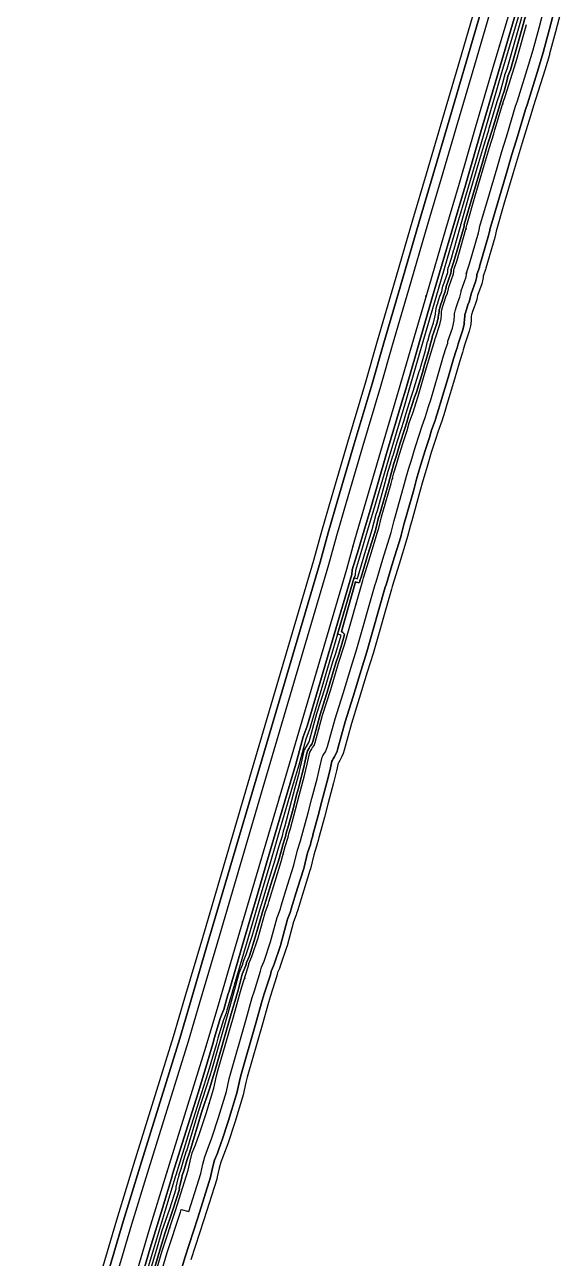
# Model space of a CAD drawing. Header units: inches. Extents: x 87989 to 118156, y 435697 to 451526.
# Drawn here: x 96475 to 96886, y 448636 to 449582 of the extents above; entities that cross this region are included whole.
import ezdxf

# ---------------------------------------------------------------- set-up
doc = ezdxf.new("R2010")
doc.units = ezdxf.units.IN
doc.header["$MEASUREMENT"] = 0
for name, color, linetype, true_color in [('As_waterkering_BWK', 7, 'Continuous', 0x7b8981), ('Beschermingszone_BWK', 7, 'Continuous', 0xcf890d), ('Grens_bebouwingsvrije_zone_BWK', 7, 'Continuous', 0x6789ae), ('Kernzone_BWK', 7, 'Continuous', 0xcb89af), ('Referentiepunten_BWK', 7, 'Continuous', 0x178980)]:
    doc.layers.add(name, color=color, linetype=linetype, true_color=true_color)

msp = doc.modelspace()

# ---------------------------------------------------------------- linework, layer by layer
at = {"layer": 'As_waterkering_BWK'}
for points in [[(96846.7374, 449592.1177), (96833.3675, 449546.8441), (96820.3536, 449502.5431), (96807.9317, 449459.8971), (96797.4594, 449424.5418), (96782.8123, 449374.4841), (96770.3536, 449331.8057), (96761.233, 449300.3525), (96747.5098, 449254.1961), (96734.9943, 449211.4641), (96727.6151, 449186.1692), (96721.4902, 449163.7116), (96672.2796, 448997.1281), (96636.0901, 448874.3278), (96622.4741, 448827.8472), (96613.6024, 448798.0776), (96583.1027, 448700.126), (96570.1642, 448657.6964), (96499.4489, 448417.7537)], [(96570.0678, 448607.1587), (96580.1591, 448641.2196), (96590.1965, 448672.0853), (96599.9361, 448703.1838), (96601.5098, 448710.0729), (96603.1325, 448716.5128), (96605.6186, 448722.6414), (96608.779, 448731.2258), (96613.7741, 448746.5732), (96619.7027, 448765.9009), (96621.771, 448775.4416), (96622.9603, 448780.3571), (96634.6555, 448820.739), (96639.5729, 448838.2922), (96641.2544, 448843.7385), (96645.8943, 448858.3483), (96646.456, 448860.8312), (96646.6162, 448861.6699), (96648.8402, 448866.8921), (96653.6979, 448881.2703), (96658.7411, 448899.764), (96659.2544, 448901.4102), (96661.2736, 448906.8774), (96661.902, 448908.8925), (96666.7432, 448924.7859), (96671.4593, 448939.7833), (96674.3507, 448951.2931), (96676.6104, 448958.4306), (96677.4441, 448962.0577), (96678.3995, 448965.0755), (96682.4789, 448979.7693), (96685.1841, 448990.563), (96689.2715, 449005.8113), (96691.3174, 449014.3941), (96693.3416, 449023.6386), (96694.6612, 449025.7863), (96695.4496, 449027.2868), (96696.5614, 449028.862), (96697.4935, 449031.2014), (96703.1461, 449052.0733), (96709.367, 449071.6359), (96715.4311, 449091.876), (96719.8958, 449105.9223), (96733.9679, 449155.2589), (96734.6277, 449157.3782), (96739.8604, 449174.6136), (96745.8718, 449194.0926), (96745.9537, 449194.4494), (96748.3586, 449204.1061), (96749.4899, 449207.7197), (96755.7022, 449229.653), (96757.9254, 449237.9204), (96759.7571, 449244.4296), (96761.4825, 449249.7154), (96764.6449, 449260.3456), (96767.9641, 449270.4472), (96769.718, 449276.2889), (96772.6791, 449284.3239), (96774.9798, 449291.7479), (96776.5147, 449296.8171), (96782.249, 449316.2027), (96786.4752, 449330.4395), (96788.5296, 449337.1937), (96789.3929, 449339.6782), (96789.5727, 449340.8773), (96789.7135, 449341.4842), (96793.1641, 449351.6831), (96794.1662, 449355.9827), (96794.2844, 449359.6541), (96794.5148, 449361.593), (96794.7105, 449362.9285), (96795.4988, 449365.831), (96796.4672, 449368.6849), (96797.7776, 449372.8105), (96798.9451, 449375.6895), (96799.6547, 449378.9216), (96799.9251, 449380.1868), (96803.5462, 449390.4741), (96803.7706, 449392.3732), (96803.8717, 449393.7863), (96804.1416, 449394.4346), (96806.3788, 449401.1005), (96813.1028, 449424.7036), (96813.696, 449426.8243), (96813.7614, 449427.939), (96820.2611, 449450.2988), (96827.4327, 449474.5065), (96831.1732, 449487.3076), (96834.4449, 449497.8699), (96835.4042, 449500.9658), (96841.7557, 449522.1141), (96843.2046, 449526.4027), (96851.6665, 449553.4408), (96855.1538, 449565.0537), (96859.6021, 449581.8135)]]:
    msp.add_lwpolyline(points, dxfattribs=at)
at = {"layer": 'Beschermingszone_BWK'}
for points in [[(96474.5094, 448425.1038), (96545.2598, 448665.1633), (96558.2558, 448707.7827), (96588.7308, 448805.6555), (96597.5398, 448835.2146), (96611.1446, 448881.6573), (96647.3425, 449004.486), (96696.4782, 449170.816), (96702.5934, 449193.2305), (96710.0386, 449218.7588), (96722.573, 449261.5549), (96736.2865, 449307.6779), (96745.3888, 449339.0692), (96757.8563, 449381.7777), (96772.5179, 449431.8847), (96782.9857, 449467.2247), (96795.3993, 449509.8427), (96808.4268, 449554.19), (96821.8627, 449599.6811)], [(96826.6463, 449598.2266), (96813.2231, 449552.7773), (96800.1982, 449508.4389), (96787.7831, 449465.8155), (96777.3143, 449430.4726), (96762.6555, 449380.3751), (96750.1897, 449337.6723), (96741.0839, 449306.2692), (96727.3685, 449260.1398), (96714.8378, 449217.356), (96707.4053, 449191.8726), (96701.2882, 449169.4497), (96652.1381, 449003.071), (96615.9418, 448880.2478), (96602.3349, 448833.7978), (96593.5138, 448804.1982), (96563.034, 448706.3102), (96550.0491, 448663.7273), (96479.3054, 448423.6903)], [(96565.752, 448608.4355), (96575.8516, 448642.5234), (96579.8262, 448655.9238), (96579.8613, 448656.0313), (96585.9063, 448673.4434), (96585.9297, 448673.5156), (96590.7129, 448688.7891), (96590.6719, 448689.2363), (96590.668, 448689.6426), (96590.7305, 448690.043), (96592.3438, 448696.7441), (96592.4121, 448696.9766), (96592.7871, 448698.0605), (96592.9785, 448699.3262), (96593.0742, 448699.7285), (96594.5215, 448704.1465), (96594.543, 448704.2168), (96596.6211, 448711.248), (96596.6484, 448711.332), (96598.832, 448717.8516), (96598.8555, 448717.9297), (96607.8613, 448748.0586), (96607.8828, 448748.123), (96614.1152, 448767.0664), (96616.8867, 448775.8125), (96618.1133, 448779.791), (96630.084, 448821.8223), (96635.9102, 448841.8984), (96635.9277, 448841.9668), (96639.082, 448854.1172), (96639.1797, 448854.4141), (96641.8262, 448861.0625), (96641.9961, 448861.5098), (96642.0488, 448861.7441), (96642.1953, 448862.5137), (96642.2422, 448862.709), (96642.3262, 448863.0176), (96642.4121, 448863.2715), (96642.4512, 448863.3711), (96642.4766, 448863.4336), (96644.623, 448868.4727), (96649.0508, 448882.4941), (96654.418, 448901.0098), (96654.4395, 448901.0859), (96654.959, 448902.75), (96657.3145, 448910.3066), (96662.1582, 448926.2051), (96666.8359, 448941.082), (96666.8594, 448941.1582), (96669.8613, 448951.8926), (96669.8789, 448951.957), (96669.9863, 448952.3887), (96670.0059, 448952.4629), (96670.0391, 448952.5781), (96670.0605, 448952.6523), (96672.2656, 448959.6152), (96673.0586, 448963.0664), (96673.082, 448963.1641), (96673.125, 448963.3184), (96673.1543, 448963.416), (96674.084, 448966.3496), (96678.127, 448980.918), (96680.8281, 448991.6934), (96682.1563, 448996.6465), (96685.0879, 449007.6641), (96686.5488, 449013.7969), (96686.9297, 449015.3965), (96688.9453, 449024.6016), (96689, 449024.8047), (96689.0977, 449025.123), (96689.2539, 449025.5117), (96689.4063, 449025.8105), (96689.5078, 449025.9941), (96690.748, 449028.0137), (96691.4668, 449029.3789), (96691.5273, 449029.4961), (96691.6973, 449029.7754), (96691.7734, 449029.8809), (96692.5781, 449031.0215), (96693.2168, 449032.627), (96698.8105, 449053.2754), (96698.8496, 449053.4102), (96705.0645, 449072.9551), (96710.916, 449092.9727), (96710.9512, 449093.082), (96712.9414, 449098.8965), (96715.584, 449107.2148), (96717.3477, 449113.3945), (96714.7188, 449114.2852), (96715.4284, 449116.7174), (96727.4864, 449157.5352), (96729.7168, 449156.7422), (96730.3262, 449158.7012), (96735.5566, 449175.9316), (96741.5234, 449195.2617), (96741.5781, 449195.498), (96743.9922, 449205.1934), (96744.0117, 449205.2656), (96744.043, 449205.3789), (96744.0645, 449205.4512), (96745.1758, 449209.0039), (96751.2695, 449230.5156), (96753.5859, 449239.1152), (96755.4336, 449245.6738), (96755.4668, 449245.7832), (96757.1758, 449251.0234), (96757.1953, 449251.0859), (96760.3398, 449261.6543), (96760.3633, 449261.7285), (96763.6699, 449271.7969), (96765.4082, 449277.582), (96767.041, 449283.0234), (96771.2637, 449296.6484), (96771.3223, 449296.8184), (96772.7637, 449300.5078), (96777.3633, 449315.5469), (96777.9336, 449317.4805), (96778.5586, 449319.582), (96782.0234, 449331.6523), (96782.0469, 449331.7461), (96783.7246, 449338.5645), (96783.791, 449338.7891), (96784.6426, 449341.7168), (96784.6797, 449341.9121), (96784.8711, 449342.7344), (96784.9375, 449342.9707), (96788.3496, 449353.0547), (96789.3359, 449357.2832), (96789.7461, 449359.5977), (96789.8164, 449360.1855), (96790.0508, 449362.1563), (96790.0605, 449362.2305), (96790.2578, 449363.5801), (96790.2754, 449363.6992), (96790.3359, 449363.9922), (96790.3672, 449364.1074), (96791.1016, 449366.791), (96791.1563, 449367.0098), (96791.2402, 449367.2754), (96792.1914, 449370.0898), (96793.4883, 449374.1719), (96793.5117, 449374.2461), (96793.5781, 449374.4297), (96793.6074, 449374.502), (96794.6309, 449377.0273), (96795.2559, 449379.875), (96795.5234, 449381.127), (96795.5508, 449381.252), (96795.6387, 449381.5605), (96795.6797, 449381.6816), (96799.1367, 449391.498), (96799.2891, 449392.7988), (96799.3828, 449394.1074), (96799.4063, 449394.3086), (96799.4551, 449394.627), (96799.5469, 449395.0195), (96799.6465, 449395.3262), (96799.7168, 449395.5156), (96799.9258, 449396.0176), (96802.0762, 449402.4258), (96803.9629, 449409.2188), (96804.0234, 449409.4062), (96804.1328, 449409.6406), (96808.7715, 449425.9258), (96809.2324, 449427.5703), (96809.2695, 449428.1992), (96809.2813, 449428.4336), (96809.3164, 449428.7266), (96809.377, 449428.9902), (96815.9434, 449451.5664), (96823.1152, 449475.7773), (96826.8633, 449488.6035), (96830.1465, 449499.2012), (96830.623, 449500.7402), (96831.1094, 449502.3086), (96837.457, 449523.4473), (96837.4863, 449523.5371), (96838.9258, 449527.7949), (96840.0313, 449531.3281), (96842.3164, 449539.8555), (96842.3398, 449539.9512), (96842.9492, 449542.6562), (96843.0547, 449543.0039), (96844.916, 449547.8437), (96859.1113, 449597.9766)], [(96861.5176, 449597.2949), (96847.291, 449547.0527), (96845.3887, 449542.1055), (96844.7559, 449539.3047), (96842.4316, 449530.6309), (96841.3027, 449527.0215), (96839.8516, 449522.7246), (96833.5, 449501.5801), (96833.0117, 449500), (96832.5352, 449498.4609), (96829.2578, 449487.8848), (96825.5137, 449475.0703), (96818.3418, 449450.8613), (96811.7773, 449428.293), (96811.7656, 449428.0566), (96811.7129, 449427.1563), (96811.1777, 449425.2461), (96806.457, 449408.6719), (96806.373, 449408.5508), (96804.4688, 449401.6934), (96802.2676, 449395.1387), (96802.0254, 449394.5547), (96801.9258, 449394.248), (96801.877, 449393.9297), (96801.7793, 449392.5625), (96801.5859, 449390.9297), (96798.0391, 449380.8516), (96797.9961, 449380.7305), (96797.9688, 449380.6055), (96797.6992, 449379.3457), (96797.0273, 449376.2832), (96795.9238, 449373.5625), (96795.8945, 449373.4902), (96795.8711, 449373.416), (96794.5664, 449369.3086), (96793.6055, 449366.4746), (96793.5762, 449366.3848), (96792.7813, 449363.4531), (96792.748, 449363.3379), (96792.7324, 449363.2188), (96792.5332, 449361.8555), (96792.2988, 449359.8906), (96792.2207, 449359.2305), (96791.7852, 449356.7793), (96790.7578, 449352.3691), (96787.3066, 449342.1699), (96787.1152, 449341.3457), (96786.1523, 449337.9688), (96784.4512, 449331.0547), (96780.959, 449318.8828), (96780.332, 449316.7715), (96779.7559, 449314.8262), (96775.127, 449299.6875), (96773.6523, 449295.9082), (96769.4336, 449282.2949), (96767.8027, 449276.8633), (96766.0566, 449271.0469), (96762.7363, 449260.9434), (96759.5723, 449250.3105), (96757.8496, 449245.0313), (96757.832, 449244.9707), (96755.9961, 449238.4512), (96753.6777, 449229.8496), (96747.5723, 449208.291), (96746.4492, 449204.7031), (96746.418, 449204.5898), (96744.0078, 449194.9141), (96743.9395, 449194.6113), (96737.9473, 449175.1992), (96732.7168, 449157.9668), (96732.0449, 449155.8066), (96731.4629, 449153.9414), (96731.0156, 449153.6367), (96730.1172, 449153.6992), (96728.8301, 449154.1426), (96728.5039, 449154.332), (96717.6621, 449116.3203), (96717.7617, 449116.293), (96718.75, 449115.5508), (96719.7383, 449114.502), (96720.0664, 449113.8145), (96717.9805, 449106.5), (96715.3145, 449098.1133), (96713.3164, 449092.2715), (96707.4551, 449072.2266), (96701.2402, 449052.6797), (96701.2148, 449052.5957), (96695.5938, 449031.8359), (96694.791, 449029.8223), (96693.8164, 449028.4395), (96693.7402, 449028.332), (96693.6797, 449028.2168), (96692.9219, 449026.7754), (96691.6367, 449024.6855), (96691.4863, 449024.3867), (96691.3887, 449024.0664), (96689.3672, 449014.8398), (96688.9805, 449013.2188), (96687.3379, 449006.3301), (96687.3242, 449006.2754), (96684.6055, 448996.1289), (96683.248, 448991.0645), (96680.5449, 448980.2793), (96676.4805, 448965.6406), (96675.5371, 448962.6621), (96675.4941, 448962.5059), (96674.6797, 448958.957), (96672.4434, 448951.8965), (96672.4102, 448951.7813), (96672.2852, 448951.2832), (96669.2441, 448940.4082), (96664.5469, 448925.4668), (96659.7031, 448909.5703), (96657.3457, 448902.0059), (96656.832, 448900.3594), (96656.8164, 448900.3066), (96651.4434, 448881.7695), (96646.9707, 448867.6055), (96644.7754, 448862.4531), (96644.7363, 448862.3535), (96644.6523, 448862.0449), (96644.4961, 448861.2363), (96644.3965, 448860.7871), (96644.1582, 448860.1582), (96641.502, 448853.4883), (96638.3301, 448841.2715), (96632.4863, 448821.1309), (96620.5117, 448779.0801), (96619.2734, 448775.0664), (96616.4941, 448766.2988), (96610.2578, 448747.3418), (96601.2266, 448717.1367), (96599.0195, 448710.5391), (96596.9199, 448703.4375), (96595.4492, 448698.9512), (96595.2246, 448697.459), (96594.7734, 448696.1582), (96593.1621, 448689.459), (96593.2461, 448688.5156), (96588.293, 448672.6953), (96582.2227, 448655.2129), (96578.25, 448641.8125), (96568.1504, 448607.7266)], [(96587.3284, 448602.0526), (96597.3502, 448635.8788), (96607.344, 448666.6121), (96617.1134, 448697.8042), (96617.4841, 448699.1752), (96619.0132, 448705.8691), (96620.2818, 448710.9038), (96622.4043, 448716.1489), (96625.6706, 448725.0069), (96625.8953, 448725.655), (96630.9365, 448741.1485), (96636.9113, 448760.6223), (96637.2941, 448762.0874), (96639.3168, 448771.4177), (96640.3613, 448775.7347), (96651.9666, 448815.8076), (96656.8417, 448833.2084), (96658.4317, 448838.3593), (96663.0499, 448852.9), (96663.4505, 448854.3763), (96663.8768, 448856.2605), (96665.4009, 448859.8393), (96665.8933, 448861.1307), (96670.7509, 448875.509), (96671.0637, 448876.5347), (96676.0215, 448894.7152), (96676.3002, 448895.6089), (96678.1588, 448900.6413), (96678.4574, 448901.5187), (96679.1033, 448903.5907), (96683.9381, 448919.4636), (96688.6303, 448934.3837), (96688.9168, 448935.3977), (96691.6756, 448946.3793), (96693.7709, 448952.9976), (96694.153, 448954.3985), (96694.8239, 448957.3175), (96695.56, 448959.6425), (96695.7436, 448960.2604), (96699.8809, 448975.1738), (96702.6083, 448986.0444), (96706.7193, 449001.3941), (96708.8638, 449010.3821), (96710.2859, 449016.8698), (96710.7158, 449017.6427), (96711.2671, 449018.4821), (96712.1499, 449019.862), (96713.2831, 449022.1999), (96714.2152, 449024.5393), (96714.8676, 449026.496), (96720.4181, 449046.9908), (96726.5652, 449066.3255), (96732.6308, 449086.5664), (96737.1277, 449100.7274), (96751.2185, 449150.1145), (96751.8328, 449152.0885), (96757.0721, 449169.3451), (96763.0714, 449188.7847), (96763.4376, 449190.1618), (96765.696, 449199.238), (96766.7382, 449202.5782), (96773.0528, 449224.8632), (96775.2807, 449233.1452), (96776.9836, 449239.1967), (96778.6645, 449244.3564), (96781.8249, 449254.9687), (96785.1343, 449265.0498), (96786.7988, 449270.5835), (96789.5687, 449278.0997), (96789.8724, 449278.9957), (96792.1902, 449286.4756), (96793.7588, 449291.656), (96799.5072, 449311.0886), (96803.7136, 449325.2594), (96805.6481, 449331.6186), (96806.3957, 449333.7703), (96807.153, 449336.7583), (96810.2147, 449345.9143), (96810.6944, 449347.5976), (96811.6964, 449351.8972), (96811.8927, 449352.857), (96812.1569, 449355.4036), (96812.2501, 449358.2998), (96812.362, 449359.2385), (96812.7234, 449360.575), (96813.5676, 449363.0684), (96814.7212, 449366.6946), (96815.6258, 449368.9253), (96816.5264, 449371.8298), (96817.2599, 449375.173), (96820.525, 449384.4976), (96821.2727, 449387.3484), (96821.4217, 449388.3614), (96821.6021, 449389.8871), (96823.4433, 449395.3733), (96823.69, 449396.1689), (96830.4257, 449419.8134), (96831.0306, 449421.9753), (96831.4225, 449423.6986), (96831.5228, 449424.5553), (96837.5326, 449445.2302), (96844.7007, 449469.4257), (96848.4101, 449482.12), (96851.6387, 449492.5432), (96852.6206, 449495.7134), (96858.9068, 449516.643), (96860.3203, 449520.8339), (96868.8754, 449548.1643), (96872.4723, 449560.1565), (96877.0175, 449577.2639), (96880.7899, 449591.9377)], [(96885.6069, 449590.5934), (96881.8551, 449576.0002), (96877.3841, 449559.1535), (96877.182, 449558.4388), (96873.6557, 449546.6985), (96865.0747, 449519.287), (96863.671, 449515.1233), (96857.403, 449494.2544), (96856.4148, 449491.0636), (96853.1981, 449480.679), (96849.4974, 449468.0144), (96842.3303, 449443.8222), (96836.3864, 449423.1707), (96835.8457, 449420.6284), (96835.2376, 449418.455), (96828.4987, 449394.7991), (96828.1835, 449393.7824), (96826.5068, 449388.7866), (96826.3872, 449387.7746), (96826.1967, 449386.4802), (96825.2414, 449382.8375), (96822.1076, 449373.9345), (96821.4101, 449370.7577), (96820.2593, 449367.0464), (96819.4278, 449364.9958), (96818.3178, 449361.5083), (96817.508, 449359.115), (96817.2624, 449358.1075), (96817.1543, 449355.2427), (96816.8168, 449351.9888), (96816.5659, 449350.7623), (96815.5639, 449346.4627), (96814.9509, 449344.3118), (96812.0488, 449335.717), (96811.1187, 449332.1292), (96810.4032, 449330.07), (96808.5021, 449323.8204), (96804.3011, 449309.668), (96798.5489, 449290.2224), (96796.9709, 449285.011), (96794.6483, 449277.5156), (96794.2602, 449276.3707), (96791.5434, 449268.9986), (96789.9037, 449263.5505), (96786.5972, 449253.4751), (96783.4374, 449242.8678), (96781.7688, 449237.7431), (96780.1016, 449231.8187), (96777.8724, 449223.5327), (96771.5294, 449201.15), (96770.512, 449197.8858), (96768.3057, 449189.0204), (96767.849, 449187.3102), (96761.8531, 449167.8816), (96756.612, 449150.6192), (96756.0103, 449148.6855), (96741.9144, 449099.2844), (96737.4085, 449085.0915), (96731.3425, 449064.8504), (96725.2158, 449045.579), (96719.6937, 449025.189), (96718.8601, 449022.6887), (96717.9281, 449020.3493), (96716.48, 449017.362), (96715.352, 449015.5988), (96715.0471, 449015.1371), (96713.7378, 449009.2677), (96711.5659, 449000.1672), (96707.4484, 448984.7893), (96704.7148, 448973.8972), (96700.5613, 448958.9229), (96700.3268, 448958.1333), (96699.6517, 448956.0008), (96699.026, 448953.2785), (96698.5377, 448951.4884), (96696.4881, 448945.0144), (96693.7662, 448934.1794), (96693.4, 448932.8838), (96688.7145, 448917.9852), (96683.8815, 448902.118), (96683.2307, 448900.0302), (96682.8492, 448898.9091), (96680.9284, 448893.6551), (96675.8876, 448875.2192), (96675.4879, 448873.9086), (96670.6302, 448859.5303), (96670.0011, 448857.8802), (96668.6539, 448854.7168), (96668.3273, 448853.273), (96667.8153, 448851.3865), (96663.2032, 448836.865), (96661.6386, 448831.7963), (96656.7752, 448814.4377), (96645.1949, 448774.4507), (96644.1906, 448770.3), (96642.1806, 448761.0281), (96641.6915, 448759.156), (96635.7039, 448739.6417), (96630.6498, 448724.1076), (96630.3627, 448723.2795), (96627.2023, 448714.6951), (96626.9317, 448713.9957), (96625.0455, 448709.3457), (96623.8752, 448704.7014), (96622.3585, 448698.0617), (96621.8849, 448696.3098), (96612.1071, 448665.0918), (96602.1255, 448634.3952)]]:
    msp.add_lwpolyline(points, dxfattribs=at)
for points in [[(96561.5977, 448611.7871, 0), (96570.9414, 448643.2656, 0), (96580.1914, 448674.0547, 0), (96587.7168, 448698.623, 0), (96588.0723, 448699.9531, 0), (96598.4102, 448733.1816, 0), (96607.6445, 448762.3984, 0), (96612.8965, 448779.2129, 0), (96619.0293, 448799.9512, 0), (96620.2988, 448804.9609, 0), (96624.623, 448819.3457, 0), (96626.7148, 448824.5742, 0), (96627.2695, 448826.4297, 0), (96630.5176, 448837.5195, 0), (96631.5957, 448841.207, 0), (96631.6309, 448841.3223, 0), (96632.6348, 448844.7461, 0), (96632.9004, 448845.7129, 0), (96643.2656, 448881.166, 0), (96652.9102, 448913.7109, 0), (96660.2051, 448938.4688, 0), (96670.0488, 448972.2441, 0), (96678.2324, 449000, 0), (96682.5801, 449014.4375, 0), (96688.334, 449035.4453, 0), (96691.207, 449043.5488, 0), (96725.6289, 449160.0723, 0), (96725.9141, 449163.4688, 0), (96730.6699, 449179.1973, 0), (96735.0547, 449193.8164, 0), (96739.793, 449210.0605, 0), (96752.3047, 449252.7813, 0), (96763.7402, 449291.2422, 0), (96766.9375, 449302.0703, 0), (96775.1543, 449330.4082, 0), (96787.6113, 449373.082, 0), (96802.2559, 449423.1289, 0), (96812.7285, 449458.4883, 0), (96825.1523, 449501.1387, 0), (96838.1641, 449545.4316, 0), (96851.5215, 449590.6641, 0)], [(96853.9141, 449589.9355, 0), (96840.5625, 449544.7246, 0), (96827.5527, 449500.4375, 0), (96815.127, 449457.7832, 0), (96804.6543, 449422.4238, 0), (96790.0117, 449372.3809, 0), (96777.5547, 449329.7109, 0), (96769.3359, 449301.3691, 0), (96766.1387, 449290.5332, 0), (96754.7031, 449252.0742, 0), (96742.1934, 449209.3594, 0), (96737.4512, 449193.1074, 0), (96733.0625, 449178.4766, 0), (96728.3828, 449162.998, 0), (96728.1191, 449159.8633, 0), (96728.0898, 449159.6387, 0), (96728.0254, 449159.3633, 0), (96727.4864, 449157.5352, 0), (96715.4284, 449116.7174, 0), (96714.7188, 449114.2852, 0), (96693.6035, 449042.8398, 0), (96693.5625, 449042.7148, 0), (96690.4004, 449033.7891, 0), (96684.9746, 449013.7168, 0), (96680.627, 448999.2852, 0), (96672.4473, 448971.541, 0), (96662.6035, 448937.7656, 0), (96655.3066, 448913.0039, 0), (96645.6641, 448880.4609, 0), (96635.3066, 448845.0293, 0), (96635.0391, 448844.0625, 0), (96634.0254, 448840.5996, 0), (96633.9902, 448840.4863, 0), (96632.918, 448836.8184, 0), (96629.666, 448825.7227, 0), (96629.1113, 448823.8594, 0), (96629.0371, 448823.6445, 0), (96626.9844, 448818.5195, 0), (96622.707, 448804.293, 0), (96621.4531, 448799.3379, 0), (96621.4277, 448799.2422, 0), (96615.2891, 448778.4844, 0), (96610.0293, 448761.6484, 0), (96600.7969, 448732.4336, 0), (96590.4746, 448699.2578, 0), (96590.1328, 448697.9766, 0), (96590.1074, 448697.8906, 0), (96582.584, 448673.3281, 0), (96573.3359, 448642.5488, 0), (96563.9883, 448611.0586, 0)]]:
    msp.add_polyline3d(points, dxfattribs=at)
at = {"layer": 'Grens_bebouwingsvrije_zone_BWK'}
for points in [[(96486.0199, 448421.7114), (96556.7539, 448661.7171), (96569.7235, 448704.2489), (96600.1845, 448802.0763), (96609.0479, 448831.8145), (96622.6579, 448878.2745), (96658.8519, 449001.0901), (96708.0222, 449167.537), (96714.1408, 449189.9717), (96721.5566, 449215.392), (96734.0822, 449258.1585), (96747.8001, 449304.297), (96756.911, 449335.7168), (96769.3745, 449378.4114), (96784.0293, 449428.4957), (96794.4992, 449463.8427), (96806.9166, 449506.4737), (96819.9379, 449550.7996), (96833.3424, 449596.1906)], [(96573.9035, 448606.024), (96583.9793, 448640.0327), (96594.0072, 448670.869), (96594.6313, 448672.8618), (96600.5104, 448671.5581), (96609.597, 448700.5719), (96611.2339, 448707.7374), (96612.6599, 448713.3967), (96614.9465, 448719.0335), (96618.2291, 448727.9497), (96623.3095, 448743.5593), (96629.3865, 448763.3709), (96631.5186, 448773.2061), (96632.6275, 448777.7891), (96644.273, 448817.9993), (96649.1667, 448835.4679), (96650.7975, 448840.75), (96655.5539, 448855.7268), (96656.2467, 448858.7891), (96656.2372, 448858.7392), (96658.1911, 448863.3273), (96663.2672, 448878.3519), (96668.3413, 448896.9591), (96668.7243, 448898.1873), (96670.7435, 448903.6545), (96671.4584, 448905.947), (96676.2961, 448921.829), (96681.0866, 448937.0628), (96683.9757, 448948.5632), (96686.2659, 448955.7971), (96687.0996, 448959.4243), (96687.9872, 448962.2279), (96692.1482, 448977.2158), (96694.8642, 448988.0527), (96698.9666, 449003.3568), (96701.0662, 449012.165), (96702.748, 449019.8458), (96703.3574, 449020.8376), (96703.9974, 449022.0556), (96705.4134, 449024.0618), (96706.9957, 449028.0334), (96712.7416, 449049.2497), (96718.9222, 449068.6855), (96724.9865, 449088.9262), (96729.4712, 449103.0356), (96743.5516, 449152.4009), (96744.1862, 449154.4395), (96749.4225, 449171.6866), (96755.5357, 449191.4956), (96755.6795, 449192.1219), (96757.9905, 449201.4016), (96759.074, 449204.8627), (96765.3418, 449226.9919), (96767.5672, 449235.2675), (96769.3274, 449241.5224), (96771.0297, 449246.7377), (96774.1894, 449257.3584), (96777.5047, 449267.4481), (96779.2073, 449273.1192), (96782.1531, 449281.1127), (96784.5412, 449288.8188), (96786.0949, 449293.9498), (96791.8369, 449313.3615), (96796.0522, 449327.5616), (96798.0398, 449334.0964), (96799.1443, 449337.275), (96799.3815, 449338.8571), (96802.7927, 449348.9393), (96804.1292, 449354.6743), (96804.2653, 449358.9017), (96804.4289, 449360.2777), (96804.518, 449360.8857), (96805.068, 449362.911), (96805.9684, 449365.5643), (96807.1907, 449369.4128), (96808.5307, 449372.7172), (96809.428, 449376.8044), (96809.5704, 449377.4705), (96813.3469, 449388.1995), (96813.7286, 449391.4292), (96813.7299, 449391.4475), (96813.3736, 449390.5914), (96813.6219, 449391.2528), (96815.9327, 449398.1382), (96822.7267, 449421.9868), (96823.6159, 449425.1655), (96823.6783, 449426.2291), (96829.8564, 449447.4829), (96837.0261, 449471.6838), (96840.7493, 449484.4256), (96843.9972, 449494.911), (96844.9691, 449498.0477), (96851.2841, 449519.0746), (96852.7145, 449523.3085), (96861.2273, 449550.5093), (96864.7777, 449562.3323), (96869.2775, 449579.2859), (96873.0828, 449594.0886)]]:
    msp.add_lwpolyline(points, dxfattribs=at)
at = {"layer": 'Kernzone_BWK'}
for points in [[(96479.3047, 448423.6914), (96550.0488, 448663.7266), (96563.0332, 448706.3086), (96593.5137, 448804.1992), (96602.334, 448833.7969), (96615.9414, 448880.2461), (96652.1387, 449003.0703), (96701.2891, 449169.4492), (96707.4063, 449191.8711), (96714.8379, 449217.3555), (96727.3691, 449260.1406), (96741.084, 449306.2695), (96750.1895, 449337.6719), (96762.6563, 449380.375), (96777.3145, 449430.4727), (96787.7832, 449465.8164), (96800.1973, 449508.4375), (96813.2227, 449552.7773), (96826.6465, 449598.2266)], [(96851.5215, 449590.6641), (96838.1641, 449545.4297), (96825.1523, 449501.1406), (96812.7285, 449458.4883), (96802.2559, 449423.1289), (96787.6113, 449373.082), (96775.1543, 449330.4102), (96766.9375, 449302.0703), (96763.7402, 449291.2422), (96752.3047, 449252.7813), (96739.793, 449210.0625), (96735.0547, 449193.8164), (96730.6699, 449179.1992), (96725.9141, 449163.4688), (96725.6289, 449160.0703), (96691.207, 449043.5508), (96688.334, 449035.4453), (96682.5801, 449014.4375), (96678.2324, 449000), (96670.0488, 448972.2461), (96660.2051, 448938.4688), (96652.9102, 448913.7109), (96643.2656, 448881.1641), (96632.9004, 448845.7109), (96632.6348, 448844.7461), (96631.6309, 448841.3242), (96631.5957, 448841.207), (96630.5176, 448837.5195), (96627.2695, 448826.4297), (96626.7148, 448824.5742), (96624.623, 448819.3477), (96620.2988, 448804.9609), (96619.0293, 448799.9492), (96612.8965, 448779.2109), (96607.6445, 448762.3984), (96598.4102, 448733.1797), (96588.0723, 448699.9531), (96587.7168, 448698.6211), (96580.1914, 448674.0547), (96570.9414, 448643.2656), (96561.5977, 448611.7852)], [(96568.15, 448607.726), (96578.2493, 448641.8129), (96582.2232, 448655.2121), (96588.2921, 448672.6962), (96593.2465, 448688.5158), (96593.162, 448689.459), (96594.774, 448696.159), (96595.224, 448697.459), (96595.45, 448698.951), (96596.9195, 448703.4381), (96599.0189, 448710.5393), (96601.227, 448717.136), (96610.2573, 448747.3417), (96616.4939, 448766.2987), (96619.2726, 448775.067), (96620.511, 448779.08), (96632.4869, 448821.1318), (96638.33, 448841.271), (96641.5023, 448853.4884), (96644.1575, 448860.1573), (96644.3959, 448860.7878), (96644.497, 448861.2363), (96644.6517, 448862.0451), (96644.7368, 448862.3539), (96644.7761, 448862.4535), (96646.97, 448867.605), (96651.4439, 448881.7694), (96656.8164, 448900.3076), (96656.8317, 448900.3594), (96657.3451, 448902.0056), (96659.704, 448909.57), (96664.546, 448925.466), (96669.245, 448940.409), (96672.2861, 448951.2831), (96672.411, 448951.7804), (96672.444, 448951.8968), (96674.6793, 448958.9573), (96675.4949, 448962.5057), (96675.5374, 448962.6614), (96676.4808, 448965.6416), (96680.5451, 448980.28), (96683.2482, 448991.065), (96684.6054, 448996.128), (96687.3249, 449006.2753), (96687.3383, 449006.3294), (96688.981, 449013.218), (96689.3676, 449014.8399), (96691.3879, 449024.0664), (96691.4867, 449024.3866), (96691.6376, 449024.6857), (96692.922, 449026.776), (96693.679, 449028.217), (96693.74, 449028.333), (96693.8156, 449028.4401), (96694.791, 449029.822), (96695.593, 449031.835), (96701.2157, 449052.5961), (96701.2402, 449052.6794), (96707.456, 449072.226), (96713.3165, 449092.272), (96715.3151, 449098.1125), (96717.9807, 449106.4996), (96720.0673, 449113.8139), (96719.7384, 449114.5016), (96718.7504, 449115.5514), (96717.7624, 449116.2924), (96717.6622, 449116.3203), (96728.5042, 449154.3322), (96728.831, 449154.142), (96730.117, 449153.699), (96731.015, 449153.637), (96731.463, 449153.941), (96732.0446, 449155.8076), (96732.716, 449157.966), (96737.948, 449175.199), (96743.939, 449194.612), (96744.0087, 449194.9149), (96746.4179, 449204.5894), (96746.4499, 449204.7036), (96747.573, 449208.291), (96753.6787, 449229.8488), (96755.997, 449238.451), (96757.8318, 449244.9713), (96757.8499, 449245.0304), (96759.573, 449250.311), (96762.7364, 449260.9429), (96766.056, 449271.047), (96767.8025, 449276.864), (96769.433, 449282.295), (96773.652, 449295.909), (96775.1273, 449299.6871), (96779.7564, 449314.8271), (96780.3314, 449316.7709), (96780.9581, 449318.8821), (96784.4514, 449331.0556), (96786.152, 449337.968), (96787.115, 449341.346), (96787.306, 449342.169), (96790.757, 449352.369), (96791.785, 449356.78), (96792.22, 449359.231), (96792.2983, 449359.8901), (96792.5323, 449361.856), (96792.7316, 449363.2184), (96792.749, 449363.337), (96792.7804, 449363.4527), (96793.5769, 449366.3851), (96793.6049, 449366.4737), (96794.567, 449369.309), (96795.8715, 449373.4159), (96795.895, 449373.49), (96795.9242, 449373.562), (96797.028, 449376.284), (96797.7, 449379.345), (96797.9692, 449380.6048), (96797.996, 449380.73), (96798.0385, 449380.8508), (96801.586, 449390.929), (96801.779, 449392.562), (96801.8768, 449393.9289), (96801.9257, 449394.2479), (96802.0253, 449394.5549), (96802.268, 449395.138), (96804.468, 449401.693), (96806.3723, 449408.5507), (96806.4561, 449408.6717), (96811.178, 449425.247), (96811.712, 449427.156), (96811.7647, 449428.0562), (96811.778, 449428.293), (96818.342, 449450.862), (96825.514, 449475.071), (96829.2581, 449487.884), (96832.5345, 449498.4617), (96833.0111, 449500), (96833.5005, 449501.5802), (96839.8516, 449522.7251), (96841.3026, 449527.0215), (96842.4326, 449530.6312), (96844.755, 449539.304), (96845.388, 449542.106), (96847.291, 449547.053), (96861.5171, 449597.2951)], [(96880.7899, 449591.9377), (96877.0175, 449577.2639), (96872.4723, 449560.1565), (96868.8754, 449548.1643), (96860.3203, 449520.8339), (96858.9068, 449516.643), (96852.6206, 449495.7134), (96851.6387, 449492.5432), (96848.4101, 449482.12), (96844.7007, 449469.4257), (96837.5326, 449445.2302), (96831.5228, 449424.5553), (96831.4225, 449423.6986), (96831.0306, 449421.9753), (96830.4257, 449419.8134), (96823.69, 449396.1689), (96823.4433, 449395.3733), (96821.6021, 449389.8871), (96821.4217, 449388.3614), (96821.2727, 449387.3484), (96820.525, 449384.4976), (96817.2599, 449375.173), (96816.5264, 449371.8298), (96815.6258, 449368.9253), (96814.7212, 449366.6946), (96813.5676, 449363.0684), (96812.7234, 449360.575), (96812.362, 449359.2385), (96812.2501, 449358.2998), (96812.1569, 449355.4036), (96811.8927, 449352.857), (96811.6964, 449351.8972), (96810.6944, 449347.5976), (96810.2147, 449345.9143), (96807.153, 449336.7583), (96806.3957, 449333.7703), (96805.6481, 449331.6186), (96803.7136, 449325.2594), (96799.5072, 449311.0886), (96793.7588, 449291.656), (96792.1902, 449286.4756), (96789.8724, 449278.9957), (96789.5687, 449278.0997), (96786.7988, 449270.5835), (96785.1343, 449265.0498), (96781.8249, 449254.9687), (96778.6645, 449244.3564), (96776.9836, 449239.1967), (96775.2807, 449233.1452), (96773.0528, 449224.8632), (96766.7382, 449202.5782), (96765.696, 449199.238), (96763.4376, 449190.1618), (96763.0714, 449188.7847), (96757.0721, 449169.3451), (96751.8328, 449152.0885), (96751.2185, 449150.1145), (96737.1277, 449100.7274), (96732.6308, 449086.5664), (96726.5652, 449066.3255), (96720.4181, 449046.9908), (96714.8676, 449026.496), (96714.2152, 449024.5393), (96713.2831, 449022.1999), (96712.1499, 449019.862), (96711.2671, 449018.4821), (96710.7158, 449017.6427), (96710.2859, 449016.8698), (96708.8638, 449010.3821), (96706.7193, 449001.3941), (96702.6083, 448986.0444), (96699.8809, 448975.1738), (96695.7436, 448960.2604), (96695.56, 448959.6425), (96694.8239, 448957.3175), (96694.153, 448954.3985), (96693.7709, 448952.9976), (96691.6756, 448946.3793), (96688.9168, 448935.3977), (96688.6303, 448934.3837), (96683.9381, 448919.4636), (96679.1033, 448903.5907), (96678.4574, 448901.5187), (96678.1588, 448900.6413), (96676.3002, 448895.6089), (96676.0215, 448894.7152), (96671.0637, 448876.5347), (96670.7509, 448875.509), (96665.8933, 448861.1307), (96665.4009, 448859.8393), (96663.8768, 448856.2605), (96663.4505, 448854.3763), (96663.0499, 448852.9), (96658.4317, 448838.3593), (96656.8417, 448833.2084), (96651.9666, 448815.8076), (96640.3613, 448775.7347), (96639.3168, 448771.4177), (96637.2941, 448762.0874), (96636.9113, 448760.6223), (96630.9365, 448741.1485), (96625.8953, 448725.655), (96625.6706, 448725.0069), (96622.4043, 448716.1489), (96620.2818, 448710.9038), (96619.0132, 448705.8691), (96617.4841, 448699.1752), (96617.1134, 448697.8042), (96607.344, 448666.6121), (96597.3502, 448635.8788), (96587.3284, 448602.0526)]]:
    msp.add_lwpolyline(points, dxfattribs=at)
at = {"layer": 'Referentiepunten_BWK'}
for p in [(96838.8136, 449565.2857), (96841.4168, 449520.9857), (96810.678, 449469.3255), (96813.2078, 449425.0791), (96782.4902, 449373.3806), (96786.0891, 449329.1387), (96754.4101, 449277.4044), (96756.7535, 449233.5623), (96726.3228, 449181.431), (96728.9117, 449137.5318), (96698.3628, 449085.4227), (96700.3401, 449041.7124), (96670.037, 448989.5184), (96672.9804, 448945.8385), (96641.7688, 448893.597), (96643.371, 448850.4031), (96613.4793, 448797.6822), (96616.1199, 448754.2206), (96583.7496, 448702.2037), (96585.9275, 448658.9579)]:
    msp.add_point(p, dxfattribs=at)

doc.saveas('drawing.dxf')
